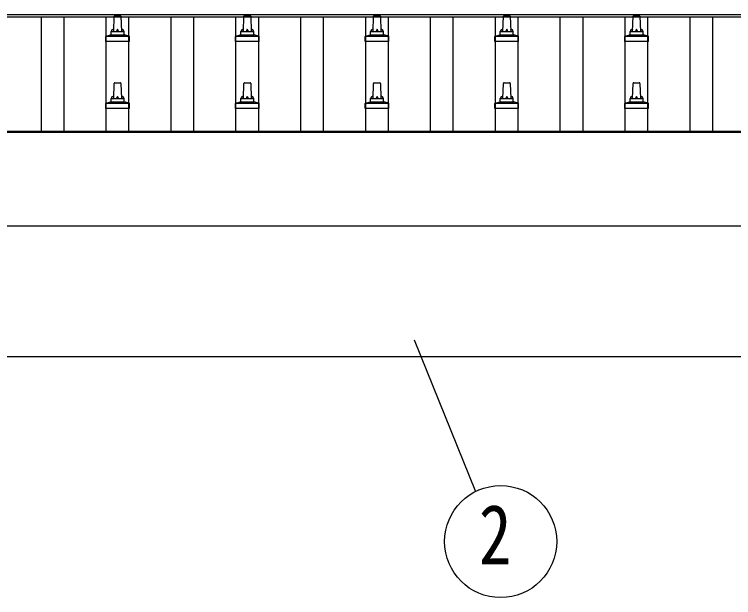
# Model space of a CAD drawing. Units: millimetres, scale not verified. Extents: x -14718 to 14718, y -10395 to 10395.
# Drawn here: x -11260 to -10151, y -224 to 675 of the extents above; entities that cross this region are included whole.
import ezdxf
from ezdxf.enums import TextEntityAlignment as Align

# ---------------------------------------------------------------- set-up
doc = ezdxf.new("R2010")
doc.units = ezdxf.units.MM
doc.header["$LTSCALE"] = 40
for name, color, linetype in [('0-4_YKK_13', 4, 'Continuous'), ('0-5_YKK_A1', 4, 'Continuous'), ('0-6_YKK_D', 6, 'Continuous')]:
    doc.layers.add(name, color=color, linetype=linetype)
doc.styles.add('ＭＳ ゴシック', font='')
doc.styles.get('ＭＳ ゴシック').set_extended_font_data('MS Gothic')

msp = doc.modelspace()

# ---------------------------------------------------------------- linework, layer by layer
at = {"layer": '0-4_YKK_13'}
for p, q in [((-11106.93, 648.43), (-11106.2, 671.95)), ((-11105.2, 672.93), (-11096.66, 672.93)), ((-11095.66, 671.95), (-11094.93, 648.43)), ((-10906.93, 648.43), (-10906.2, 671.95)), ((-10905.2, 672.93), (-10896.66, 672.93)), ((-10895.66, 671.95), (-10894.93, 648.43)), ((-10706.93, 648.43), (-10706.2, 671.95)), ((-10705.2, 672.93), (-10696.66, 672.93)), ((-10695.66, 671.95), (-10694.93, 648.43)), ((-10506.93, 648.43), (-10506.2, 671.95)), ((-10505.2, 672.93), (-10496.66, 672.93)), ((-10495.66, 671.95), (-10494.93, 648.43)), ((-10306.93, 648.43), (-10306.2, 671.95)), ((-10305.2, 672.93), (-10296.66, 672.93)), ((-10295.66, 671.95), (-10294.93, 648.43)), ((-11118.42, 641.61), (-11111.7, 643.24)), ((-11111.31, 643.43), (-11090.55, 643.43)), ((-11110.93, 644.21), (-11110.93, 648.43)), ((-11109.93, 648.43), (-11091.93, 648.43)), ((-11090.93, 644.21), (-11090.93, 648.43)), ((-11083.45, 641.61), (-11090.17, 643.24)), ((-10918.42, 641.61), (-10911.7, 643.24)), ((-10911.31, 643.43), (-10890.55, 643.43)), ((-10910.93, 644.21), (-10910.93, 648.43)), ((-10909.93, 648.43), (-10891.93, 648.43)), ((-10890.93, 644.21), (-10890.93, 648.43)), ((-10883.45, 641.61), (-10890.17, 643.24)), ((-10718.42, 641.61), (-10711.7, 643.24)), ((-10711.31, 643.43), (-10690.55, 643.43)), ((-10710.93, 644.21), (-10710.93, 648.43)), ((-10709.93, 648.43), (-10691.93, 648.43)), ((-10690.93, 644.21), (-10690.93, 648.43)), ((-10683.45, 641.61), (-10690.17, 643.24)), ((-10518.42, 641.61), (-10511.7, 643.24)), ((-10511.31, 643.43), (-10490.55, 643.43)), ((-10510.93, 644.21), (-10510.93, 648.43)), ((-10509.93, 648.43), (-10491.93, 648.43)), ((-10490.93, 644.21), (-10490.93, 648.43)), ((-10483.45, 641.61), (-10490.17, 643.24)), ((-10318.42, 641.61), (-10311.7, 643.24)), ((-10311.31, 643.43), (-10290.55, 643.43)), ((-10310.93, 644.21), (-10310.93, 648.43)), ((-10309.93, 648.43), (-10291.93, 648.43)), ((-10290.93, 644.21), (-10290.93, 648.43)), ((-10283.45, 641.61), (-10290.17, 643.24)), ((-11119.18, 632.93), (-11119.18, 640.64)), ((-11082.68, 632.93), (-11119.18, 632.93)), ((-11118.8, 641.43), (-11083.06, 641.43)), ((-11082.68, 632.93), (-11082.68, 640.64)), ((-10919.18, 632.93), (-10919.18, 640.64)), ((-10882.68, 632.93), (-10919.18, 632.93)), ((-10918.8, 641.43), (-10883.06, 641.43)), ((-10882.68, 632.93), (-10882.68, 640.64)), ((-10719.18, 632.93), (-10719.18, 640.64)), ((-10682.68, 632.93), (-10719.18, 632.93)), ((-10718.8, 641.43), (-10683.06, 641.43)), ((-10682.68, 632.93), (-10682.68, 640.64)), ((-10519.18, 632.93), (-10519.18, 640.64)), ((-10482.68, 632.93), (-10519.18, 632.93)), ((-10518.8, 641.43), (-10483.06, 641.43)), ((-10482.68, 632.93), (-10482.68, 640.64)), ((-10319.18, 632.93), (-10319.18, 640.64)), ((-10282.68, 632.93), (-10319.18, 632.93)), ((-10318.8, 641.43), (-10283.06, 641.43)), ((-10282.68, 632.93), (-10282.68, 640.64)), ((-11106.93, 545.09), (-11106.2, 568.62)), ((-11105.2, 569.59), (-11096.66, 569.59)), ((-11095.66, 568.62), (-11094.93, 545.09)), ((-10906.93, 545.09), (-10906.2, 568.62)), ((-10905.2, 569.59), (-10896.66, 569.59)), ((-10895.66, 568.62), (-10894.93, 545.09)), ((-10706.93, 545.09), (-10706.2, 568.62)), ((-10705.2, 569.59), (-10696.66, 569.59)), ((-10695.66, 568.62), (-10694.93, 545.09)), ((-10506.93, 545.09), (-10506.2, 568.62)), ((-10505.2, 569.59), (-10496.66, 569.59)), ((-10495.66, 568.62), (-10494.93, 545.09)), ((-10306.93, 545.09), (-10306.2, 568.62)), ((-10305.2, 569.59), (-10296.66, 569.59)), ((-10295.66, 568.62), (-10294.93, 545.09)), ((-11110.93, 540.88), (-11110.93, 545.09)), ((-11109.93, 545.09), (-11091.93, 545.09)), ((-11090.93, 540.88), (-11090.93, 545.09)), ((-10910.93, 540.88), (-10910.93, 545.09)), ((-10909.93, 545.09), (-10891.93, 545.09)), ((-10890.93, 540.88), (-10890.93, 545.09)), ((-10710.93, 540.88), (-10710.93, 545.09)), ((-10709.93, 545.09), (-10691.93, 545.09)), ((-10690.93, 540.88), (-10690.93, 545.09)), ((-10510.93, 540.88), (-10510.93, 545.09)), ((-10509.93, 545.09), (-10491.93, 545.09)), ((-10490.93, 540.88), (-10490.93, 545.09)), ((-10310.93, 540.88), (-10310.93, 545.09)), ((-10309.93, 545.09), (-10291.93, 545.09)), ((-10290.93, 540.88), (-10290.93, 545.09)), ((-11119.18, 529.59), (-11119.18, 537.31)), ((-11118.8, 538.09), (-11083.06, 538.09)), ((-11118.42, 538.28), (-11111.7, 539.91)), ((-11111.31, 540.09), (-11090.55, 540.09)), ((-11083.45, 538.28), (-11090.17, 539.91)), ((-11082.68, 529.59), (-11082.68, 537.31)), ((-10919.18, 529.59), (-10919.18, 537.31)), ((-10918.8, 538.09), (-10883.06, 538.09)), ((-10918.42, 538.28), (-10911.7, 539.91)), ((-10911.31, 540.09), (-10890.55, 540.09)), ((-10883.45, 538.28), (-10890.17, 539.91)), ((-10882.68, 529.59), (-10882.68, 537.31)), ((-10719.18, 529.59), (-10719.18, 537.31)), ((-10718.8, 538.09), (-10683.06, 538.09)), ((-10718.42, 538.28), (-10711.7, 539.91)), ((-10711.31, 540.09), (-10690.55, 540.09)), ((-10683.45, 538.28), (-10690.17, 539.91)), ((-10682.68, 529.59), (-10682.68, 537.31)), ((-10519.18, 529.59), (-10519.18, 537.31)), ((-10518.8, 538.09), (-10483.06, 538.09)), ((-10518.42, 538.28), (-10511.7, 539.91)), ((-10511.31, 540.09), (-10490.55, 540.09)), ((-10483.45, 538.28), (-10490.17, 539.91)), ((-10482.68, 529.59), (-10482.68, 537.31)), ((-10319.18, 529.59), (-10319.18, 537.31)), ((-10318.8, 538.09), (-10283.06, 538.09)), ((-10318.42, 538.28), (-10311.7, 539.91)), ((-10311.31, 540.09), (-10290.55, 540.09)), ((-10283.45, 538.28), (-10290.17, 539.91)), ((-10282.68, 529.59), (-10282.68, 537.31)), ((-11082.68, 529.59), (-11119.18, 529.59)), ((-10882.68, 529.59), (-10919.18, 529.59)), ((-10682.68, 529.59), (-10719.18, 529.59)), ((-10482.68, 529.59), (-10519.18, 529.59)), ((-10282.68, 529.59), (-10319.18, 529.59))]:
    msp.add_line(p, q, dxfattribs=at)
for centre, radius, start, end in [((-11105.2, 671.93), 1, 90, 178.60509), ((-11096.66, 671.93), 1, 1.39491, 90), ((-10905.2, 671.93), 1, 90, 178.60509), ((-10896.66, 671.93), 1, 1.39491, 90), ((-10705.2, 671.93), 1, 90, 178.60509), ((-10696.66, 671.93), 1, 1.39491, 90), ((-10505.2, 671.93), 1, 90, 178.60509), ((-10496.66, 671.93), 1, 1.39491, 90), ((-10305.2, 671.93), 1, 90, 178.60509), ((-10296.66, 671.93), 1, 1.39491, 90), ((-11111.93, 644.21), 1, 283.62699, 0), ((-11106.85, 647.79), 4.13, 90, 171.17633), ((-11109.93, 647.43), 1, 90, 180), ((-11097.6, 648.43), 4.83, 133.60282, 180), ((-11104.26, 648.43), 4.83, 0, 46.39718), ((-11095.02, 647.79), 4.13, 8.82367, 90), ((-11091.93, 647.43), 1, 0, 90), ((-11089.93, 644.21), 1, 180, 256.37301), ((-10911.93, 644.21), 1, 283.62699, 0), ((-10906.85, 647.79), 4.13, 90, 171.17633), ((-10909.93, 647.43), 1, 90, 180), ((-10897.6, 648.43), 4.83, 133.60282, 180), ((-10904.26, 648.43), 4.83, 0, 46.39718), ((-10895.02, 647.79), 4.13, 8.82367, 90), ((-10891.93, 647.43), 1, 0, 90), ((-10889.93, 644.21), 1, 180, 256.37301), ((-10711.93, 644.21), 1, 283.62699, 0), ((-10706.85, 647.79), 4.13, 90, 171.17633), ((-10709.93, 647.43), 1, 90, 180), ((-10697.6, 648.43), 4.83, 133.60282, 180), ((-10704.26, 648.43), 4.83, 0, 46.39718), ((-10695.02, 647.79), 4.13, 8.82367, 90), ((-10691.93, 647.43), 1, 0, 90), ((-10689.93, 644.21), 1, 180, 256.37301), ((-10511.93, 644.21), 1, 283.62699, 0), ((-10506.85, 647.79), 4.13, 90, 171.17633), ((-10509.93, 647.43), 1, 90, 180), ((-10497.6, 648.43), 4.83, 133.60282, 180), ((-10504.26, 648.43), 4.83, 0, 46.39718), ((-10495.02, 647.79), 4.13, 8.82367, 90), ((-10491.93, 647.43), 1, 0, 90), ((-10489.93, 644.21), 1, 180, 256.37301), ((-10311.93, 644.21), 1, 283.62699, 0), ((-10306.85, 647.79), 4.13, 90, 171.17633), ((-10309.93, 647.43), 1, 90, 180), ((-10297.6, 648.43), 4.83, 133.60282, 180), ((-10304.26, 648.43), 4.83, 0, 46.39718), ((-10295.02, 647.79), 4.13, 8.82367, 90), ((-10291.93, 647.43), 1, 0, 90), ((-10289.93, 644.21), 1, 180, 256.37301), ((-11118.18, 640.64), 1, 103.62699, 180), ((-11083.68, 640.64), 1, 0, 76.37301), ((-10918.18, 640.64), 1, 103.62699, 180), ((-10883.68, 640.64), 1, 0, 76.37301), ((-10718.18, 640.64), 1, 103.62699, 180), ((-10683.68, 640.64), 1, 0, 76.37301), ((-10518.18, 640.64), 1, 103.62699, 180), ((-10483.68, 640.64), 1, 0, 76.37301), ((-10318.18, 640.64), 1, 103.62699, 180), ((-10283.68, 640.64), 1, 0, 76.37301), ((-11105.2, 568.59), 1, 90, 178.60509), ((-11096.66, 568.59), 1, 1.39491, 90), ((-10905.2, 568.59), 1, 90, 178.60509), ((-10896.66, 568.59), 1, 1.39491, 90), ((-10705.2, 568.59), 1, 90, 178.60509), ((-10696.66, 568.59), 1, 1.39491, 90), ((-10505.2, 568.59), 1, 90, 178.60509), ((-10496.66, 568.59), 1, 1.39491, 90), ((-10305.2, 568.59), 1, 90, 178.60509), ((-10296.66, 568.59), 1, 1.39491, 90), ((-11106.85, 544.46), 4.13, 90, 171.17633), ((-11109.93, 544.09), 1, 90, 180), ((-11097.6, 545.09), 4.83, 133.60282, 180), ((-11104.26, 545.09), 4.83, 0, 46.39718), ((-11095.02, 544.46), 4.13, 8.82367, 90), ((-11091.93, 544.09), 1, 0, 90), ((-10906.85, 544.46), 4.13, 90, 171.17633), ((-10909.93, 544.09), 1, 90, 180), ((-10897.6, 545.09), 4.83, 133.60282, 180), ((-10904.26, 545.09), 4.83, 0, 46.39718), ((-10895.02, 544.46), 4.13, 8.82367, 90), ((-10891.93, 544.09), 1, 0, 90), ((-10706.85, 544.46), 4.13, 90, 171.17633), ((-10709.93, 544.09), 1, 90, 180), ((-10697.6, 545.09), 4.83, 133.60282, 180), ((-10704.26, 545.09), 4.83, 0, 46.39718), ((-10695.02, 544.46), 4.13, 8.82367, 90), ((-10691.93, 544.09), 1, 0, 90), ((-10506.85, 544.46), 4.13, 90, 171.17633), ((-10509.93, 544.09), 1, 90, 180), ((-10497.6, 545.09), 4.83, 133.60282, 180), ((-10504.26, 545.09), 4.83, 0, 46.39718), ((-10495.02, 544.46), 4.13, 8.82367, 90), ((-10491.93, 544.09), 1, 0, 90), ((-10306.85, 544.46), 4.13, 90, 171.17633), ((-10309.93, 544.09), 1, 90, 180), ((-10297.6, 545.09), 4.83, 133.60282, 180), ((-10304.26, 545.09), 4.83, 0, 46.39718), ((-10295.02, 544.46), 4.13, 8.82367, 90), ((-10291.93, 544.09), 1, 0, 90), ((-11118.18, 537.31), 1, 103.62699, 180), ((-11111.93, 540.88), 1, 283.62699, 0), ((-11089.93, 540.88), 1, 180, 256.37301), ((-11083.68, 537.31), 1, 0, 76.37301), ((-10918.18, 537.31), 1, 103.62699, 180), ((-10911.93, 540.88), 1, 283.62699, 0), ((-10889.93, 540.88), 1, 180, 256.37301), ((-10883.68, 537.31), 1, 0, 76.37301), ((-10718.18, 537.31), 1, 103.62699, 180), ((-10711.93, 540.88), 1, 283.62699, 0), ((-10689.93, 540.88), 1, 180, 256.37301), ((-10683.68, 537.31), 1, 0, 76.37301), ((-10518.18, 537.31), 1, 103.62699, 180), ((-10511.93, 540.88), 1, 283.62699, 0), ((-10489.93, 540.88), 1, 180, 256.37301), ((-10483.68, 537.31), 1, 0, 76.37301), ((-10318.18, 537.31), 1, 103.62699, 180), ((-10311.93, 540.88), 1, 283.62699, 0), ((-10289.93, 540.88), 1, 180, 256.37301), ((-10283.68, 537.31), 1, 0, 76.37301)]:
    msp.add_arc(centre, radius, start, end, dxfattribs=at)
at = {"layer": '0-5_YKK_A1'}
for p, q in [((-11923.93, 674.95), (-6477.93, 674.95)), ((-11923.93, 671.36), (-6477.93, 671.36)), ((-11218.43, 494.9), (-11218.43, 671.36)), ((-11183.43, 494.9), (-11183.43, 671.36)), ((-11118.43, 494.9), (-11118.43, 671.36)), ((-11083.43, 494.9), (-11083.43, 671.36)), ((-11018.43, 494.9), (-11018.43, 671.36)), ((-10983.43, 494.9), (-10983.43, 671.36)), ((-10918.43, 494.9), (-10918.43, 671.36)), ((-10883.43, 494.9), (-10883.43, 671.36)), ((-10818.43, 494.9), (-10818.43, 671.36)), ((-10783.43, 494.9), (-10783.43, 671.36)), ((-10718.43, 494.9), (-10718.43, 671.36)), ((-10683.43, 494.9), (-10683.43, 671.36)), ((-10618.43, 494.9), (-10618.43, 671.36)), ((-10583.43, 494.9), (-10583.43, 671.36)), ((-10518.43, 494.9), (-10518.43, 671.36)), ((-10483.43, 494.9), (-10483.43, 671.36)), ((-10418.43, 494.9), (-10418.43, 671.36)), ((-10383.43, 494.9), (-10383.43, 671.36)), ((-10318.43, 494.9), (-10318.43, 671.36)), ((-10283.43, 494.9), (-10283.43, 671.36)), ((-10218.43, 494.9), (-10218.43, 671.36)), ((-10183.43, 494.9), (-10183.43, 671.36)), ((-11923.93, 494.9), (-6477.93, 494.9)), ((-11919.23, 493.35), (-6482.63, 493.35)), ((-6482.63, 348.47), (-11919.23, 348.47)), ((-11900.93, 147.5), (-6594.58, 147.5))]:
    msp.add_line(p, q, dxfattribs=at)
at = {"layer": '0-6_YKK_D'}
msp.add_line((-10643.63, 172.97), (-10549.25, -60.67), dxfattribs=at)
msp.add_circle((-10510.4, -137.84), 86.4, dxfattribs=at)

# ---------------------------------------------------------------- texts
at = {"layer": '0-6_YKK_D', "style": 'ＭＳ ゴシック', "width": 0.8}
msp.add_text('2', height=92.38, dxfattribs=at).set_placement((-10544, -200.84), align=Align.BOTTOM_LEFT)

doc.saveas('drawing.dxf')
